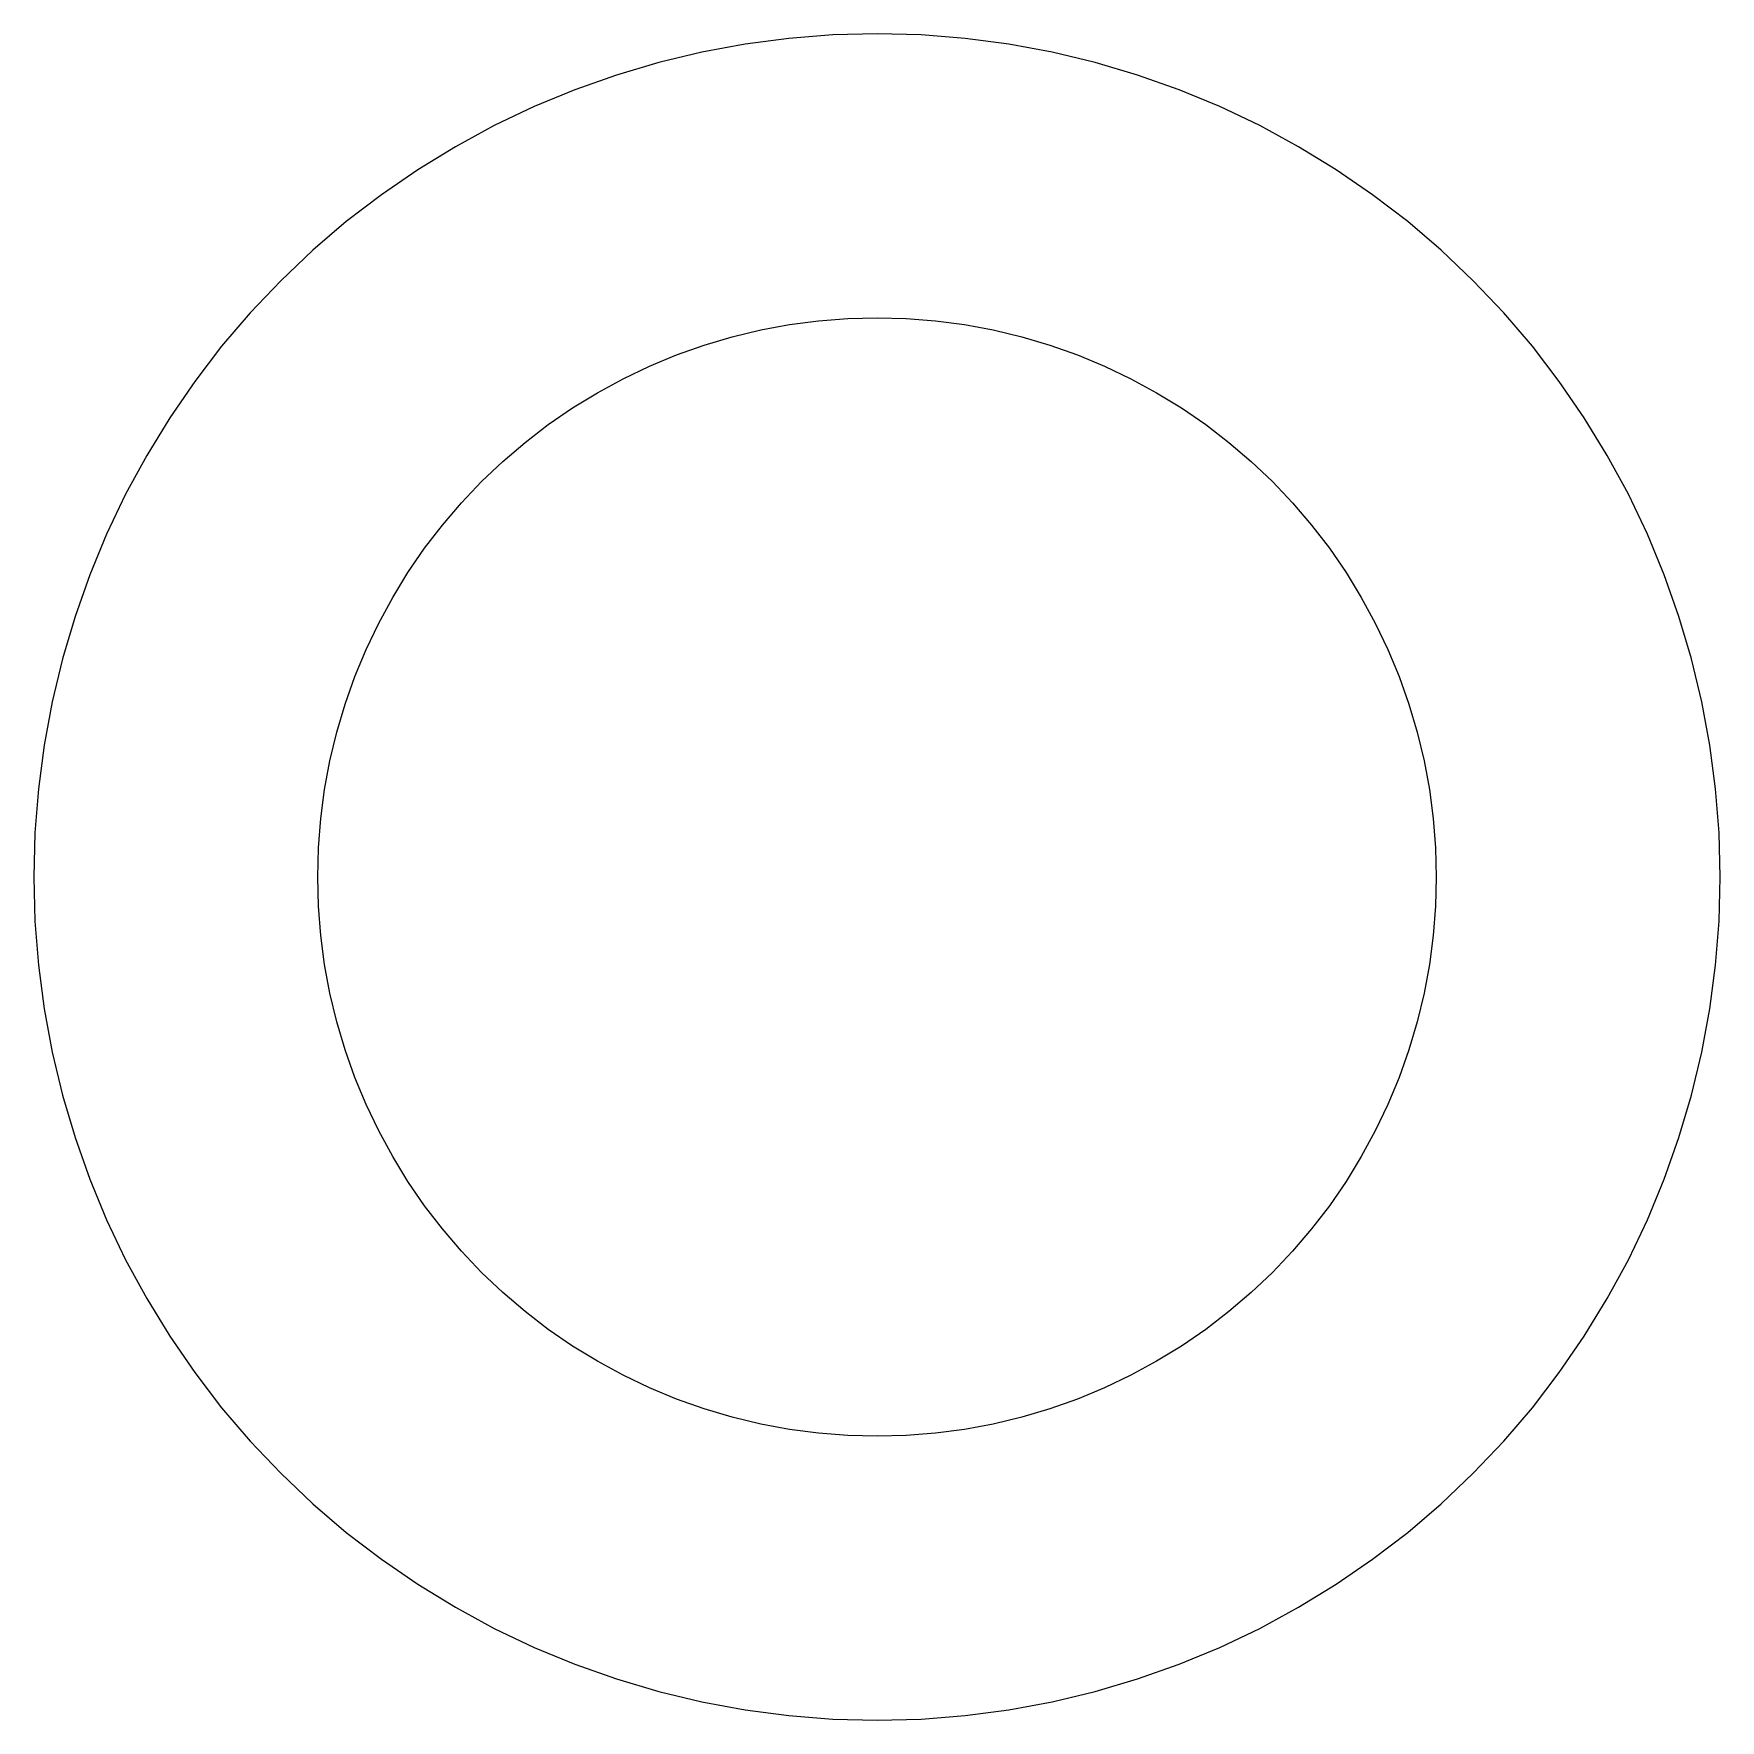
# Model space of a CAD drawing. Header units: metres. Extents: x -23.9 to 23.9, y -23.9 to 23.9.
import ezdxf

# ---------------------------------------------------------------- set-up
doc = ezdxf.new("R2010")
doc.units = ezdxf.units.M

msp = doc.modelspace()

# ---------------------------------------------------------------- linework, layer by layer
for p, q in [((0, 23.9), (-1.25082, 23.8672)), ((1.25082, 23.8672), (0, 23.9)), ((-3.73877, 23.6057), (-4.96909, 23.3777)), ((-2.49823, 23.7691), (-3.73877, 23.6057)), ((-1.25082, 23.8672), (-2.49823, 23.7691)), ((2.49823, 23.7691), (1.25082, 23.8672)), ((3.73877, 23.6057), (2.49823, 23.7691)), ((4.96909, 23.3777), (3.73877, 23.6057)), ((-6.18576, 23.0856), (-7.3855, 22.7302)), ((-4.96909, 23.3777), (-6.18576, 23.0856)), ((6.18576, 23.0856), (4.96909, 23.3777)), ((7.3855, 22.7302), (6.18576, 23.0856)), ((-7.3855, 22.7302), (-8.56499, 22.3126)), ((8.56499, 22.3126), (7.3855, 22.7302)), ((-8.56499, 22.3126), (-9.72099, 21.8337)), ((9.72099, 21.8337), (8.56499, 22.3126)), ((-9.72099, 21.8337), (-10.8504, 21.295)), ((10.8504, 21.295), (9.72099, 21.8337)), ((-10.8504, 21.295), (-11.95, 20.698)), ((11.95, 20.698), (10.8504, 21.295)), ((-11.95, 20.698), (-13.0169, 20.0442)), ((13.0169, 20.0442), (11.95, 20.698)), ((-13.0169, 20.0442), (-14.0481, 19.3355)), ((14.0481, 19.3355), (13.0169, 20.0442)), ((-14.0481, 19.3355), (-15.0408, 18.5738)), ((15.0408, 18.5738), (14.0481, 19.3355)), ((-15.0408, 18.5738), (-15.9922, 17.7612)), ((15.9922, 17.7612), (15.0408, 18.5738)), ((-15.9922, 17.7612), (-16.8998, 16.8998)), ((16.8998, 16.8998), (15.9922, 17.7612)), ((-16.8998, 16.8998), (-17.7612, 15.9922)), ((17.7612, 15.9922), (16.8998, 16.8998)), ((-17.7612, 15.9922), (-18.5738, 15.0408)), ((-1.65677, 15.7632), (-0.82951, 15.8283)), ((-0.82951, 15.8283), (0, 15.85)), ((0, 15.85), (0.82951, 15.8283)), ((0.82951, 15.8283), (1.65677, 15.7632)), ((18.5738, 15.0408), (17.7612, 15.9922)), ((-4.89792, 15.0742), (-4.10228, 15.3099)), ((-4.10228, 15.3099), (-3.29539, 15.5036)), ((-3.29539, 15.5036), (-2.47948, 15.6548)), ((-2.47948, 15.6548), (-1.65677, 15.7632)), ((1.65677, 15.7632), (2.47948, 15.6548)), ((2.47948, 15.6548), (3.29539, 15.5036)), ((3.29539, 15.5036), (4.10228, 15.3099)), ((4.10228, 15.3099), (4.89792, 15.0742)), ((-18.5738, 15.0408), (-19.3355, 14.0481)), ((-5.68013, 14.7972), (-4.89792, 15.0742)), ((4.89792, 15.0742), (5.68013, 14.7972)), ((19.3355, 14.0481), (18.5738, 15.0408)), ((-7.19574, 14.1225), (-6.44676, 14.4797)), ((-6.44676, 14.4797), (-5.68013, 14.7972)), ((5.68013, 14.7972), (6.44676, 14.4797)), ((6.44676, 14.4797), (7.19574, 14.1225)), ((-19.3355, 14.0481), (-20.0442, 13.0169)), ((-7.92499, 13.7265), (-7.19574, 14.1225)), ((7.19574, 14.1225), (7.92499, 13.7265)), ((20.0442, 13.0169), (19.3355, 14.0481)), ((-8.63252, 13.2929), (-7.92499, 13.7265)), ((7.92499, 13.7265), (8.63252, 13.2929)), ((-20.0442, 13.0169), (-20.698, 11.95)), ((-9.31639, 12.8229), (-8.63252, 13.2929)), ((8.63252, 13.2929), (9.31639, 12.8229)), ((20.698, 11.95), (20.0442, 13.0169)), ((-9.97472, 12.3177), (-9.31639, 12.8229)), ((9.31639, 12.8229), (9.97472, 12.3177)), ((-20.698, 11.95), (-21.295, 10.8504)), ((-10.6057, 11.7788), (-9.97472, 12.3177)), ((9.97472, 12.3177), (10.6057, 11.7788)), ((21.295, 10.8504), (20.698, 11.95)), ((-11.2076, 11.2076), (-10.6057, 11.7788)), ((10.6057, 11.7788), (11.2076, 11.2076)), ((-11.7788, 10.6057), (-11.2076, 11.2076)), ((11.2076, 11.2076), (11.7788, 10.6057)), ((-21.295, 10.8504), (-21.8337, 9.72099)), ((-12.3177, 9.97472), (-11.7788, 10.6057)), ((11.7788, 10.6057), (12.3177, 9.97472)), ((21.8337, 9.72099), (21.295, 10.8504)), ((-21.8337, 9.72099), (-22.3126, 8.56499)), ((-12.8229, 9.31639), (-12.3177, 9.97472)), ((12.3177, 9.97472), (12.8229, 9.31639)), ((22.3126, 8.56499), (21.8337, 9.72099)), ((-13.2929, 8.63252), (-12.8229, 9.31639)), ((12.8229, 9.31639), (13.2929, 8.63252)), ((-13.7265, 7.92499), (-13.2929, 8.63252)), ((13.2929, 8.63252), (13.7265, 7.92499)), ((-22.3126, 8.56499), (-22.7302, 7.3855)), ((22.7302, 7.3855), (22.3126, 8.56499)), ((-14.1225, 7.19574), (-13.7265, 7.92499)), ((13.7265, 7.92499), (14.1225, 7.19574)), ((-22.7302, 7.3855), (-23.0856, 6.18576)), ((-14.4797, 6.44676), (-14.1225, 7.19574)), ((14.1225, 7.19574), (14.4797, 6.44676)), ((23.0856, 6.18576), (22.7302, 7.3855)), ((-14.7972, 5.68013), (-14.4797, 6.44676)), ((14.4797, 6.44676), (14.7972, 5.68013)), ((-23.0856, 6.18576), (-23.3777, 4.96909)), ((23.3777, 4.96909), (23.0856, 6.18576)), ((-15.0742, 4.89792), (-14.7972, 5.68013)), ((14.7972, 5.68013), (15.0742, 4.89792)), ((-23.3777, 4.96909), (-23.6057, 3.73877)), ((-15.3099, 4.10228), (-15.0742, 4.89792)), ((15.0742, 4.89792), (15.3099, 4.10228)), ((23.6057, 3.73877), (23.3777, 4.96909)), ((-15.5036, 3.29539), (-15.3099, 4.10228)), ((15.3099, 4.10228), (15.5036, 3.29539)), ((-23.6057, 3.73877), (-23.7691, 2.49823)), ((23.7691, 2.49823), (23.6057, 3.73877)), ((-15.6548, 2.47948), (-15.5036, 3.29539)), ((15.5036, 3.29539), (15.6548, 2.47948)), ((-23.7691, 2.49823), (-23.8672, 1.25082)), ((-15.7632, 1.65677), (-15.6548, 2.47948)), ((15.6548, 2.47948), (15.7632, 1.65677)), ((23.8672, 1.25082), (23.7691, 2.49823)), ((-15.8283, 0.82951), (-15.7632, 1.65677)), ((15.7632, 1.65677), (15.8283, 0.82951)), ((-23.8672, 1.25082), (-23.9, 0)), ((23.9, 0), (23.8672, 1.25082)), ((-15.85, 0), (-15.8283, 0.82951)), ((15.8283, 0.82951), (15.85, 0)), ((-23.9, 0), (-23.8672, -1.25082)), ((-15.8283, -0.82951), (-15.85, 0)), ((15.85, 0), (15.8283, -0.82951)), ((23.8672, -1.25082), (23.9, 0)), ((-15.7632, -1.65677), (-15.8283, -0.82951)), ((15.8283, -0.82951), (15.7632, -1.65677)), ((-23.8672, -1.25082), (-23.7691, -2.49823)), ((23.7691, -2.49823), (23.8672, -1.25082)), ((-15.6548, -2.47948), (-15.7632, -1.65677)), ((15.7632, -1.65677), (15.6548, -2.47948)), ((-23.7691, -2.49823), (-23.6057, -3.73877)), ((-15.5036, -3.29539), (-15.6548, -2.47948)), ((15.6548, -2.47948), (15.5036, -3.29539)), ((23.6057, -3.73877), (23.7691, -2.49823)), ((-15.3099, -4.10228), (-15.5036, -3.29539)), ((15.5036, -3.29539), (15.3099, -4.10228)), ((-23.6057, -3.73877), (-23.3777, -4.96909)), ((23.3777, -4.96909), (23.6057, -3.73877)), ((-15.0742, -4.89792), (-15.3099, -4.10228)), ((15.3099, -4.10228), (15.0742, -4.89792)), ((-23.3777, -4.96909), (-23.0856, -6.18576)), ((-14.7972, -5.68013), (-15.0742, -4.89792)), ((15.0742, -4.89792), (14.7972, -5.68013)), ((23.0856, -6.18576), (23.3777, -4.96909)), ((-14.4797, -6.44676), (-14.7972, -5.68013)), ((14.7972, -5.68013), (14.4797, -6.44676)), ((-23.0856, -6.18576), (-22.7302, -7.3855)), ((22.7302, -7.3855), (23.0856, -6.18576)), ((-14.1225, -7.19574), (-14.4797, -6.44676)), ((14.4797, -6.44676), (14.1225, -7.19574)), ((-22.7302, -7.3855), (-22.3126, -8.56499)), ((-13.7265, -7.92499), (-14.1225, -7.19574)), ((14.1225, -7.19574), (13.7265, -7.92499)), ((22.3126, -8.56499), (22.7302, -7.3855)), ((-13.2929, -8.63252), (-13.7265, -7.92499)), ((13.7265, -7.92499), (13.2929, -8.63252)), ((-22.3126, -8.56499), (-21.8337, -9.72099)), ((21.8337, -9.72099), (22.3126, -8.56499)), ((-12.8229, -9.31639), (-13.2929, -8.63252)), ((13.2929, -8.63252), (12.8229, -9.31639)), ((-12.3177, -9.97472), (-12.8229, -9.31639)), ((12.8229, -9.31639), (12.3177, -9.97472)), ((-21.8337, -9.72099), (-21.295, -10.8504)), ((-11.7788, -10.6057), (-12.3177, -9.97472)), ((12.3177, -9.97472), (11.7788, -10.6057)), ((21.295, -10.8504), (21.8337, -9.72099)), ((-21.295, -10.8504), (-20.698, -11.95)), ((-11.2076, -11.2076), (-11.7788, -10.6057)), ((11.7788, -10.6057), (11.2076, -11.2076)), ((20.698, -11.95), (21.295, -10.8504)), ((-10.6057, -11.7788), (-11.2076, -11.2076)), ((11.2076, -11.2076), (10.6057, -11.7788)), ((-20.698, -11.95), (-20.0442, -13.0169)), ((-9.97472, -12.3177), (-10.6057, -11.7788)), ((10.6057, -11.7788), (9.97472, -12.3177)), ((20.0442, -13.0169), (20.698, -11.95)), ((-9.31639, -12.8229), (-9.97472, -12.3177)), ((9.97472, -12.3177), (9.31639, -12.8229)), ((-8.63252, -13.2929), (-9.31639, -12.8229)), ((9.31639, -12.8229), (8.63252, -13.2929)), ((-20.0442, -13.0169), (-19.3355, -14.0481)), ((-7.92499, -13.7265), (-8.63252, -13.2929)), ((8.63252, -13.2929), (7.92499, -13.7265)), ((19.3355, -14.0481), (20.0442, -13.0169)), ((-7.19574, -14.1225), (-7.92499, -13.7265)), ((7.92499, -13.7265), (7.19574, -14.1225)), ((-19.3355, -14.0481), (-18.5738, -15.0408)), ((-6.44676, -14.4797), (-7.19574, -14.1225)), ((7.19574, -14.1225), (6.44676, -14.4797)), ((18.5738, -15.0408), (19.3355, -14.0481)), ((-5.68013, -14.7972), (-6.44676, -14.4797)), ((-4.89792, -15.0742), (-5.68013, -14.7972)), ((5.68013, -14.7972), (4.89792, -15.0742)), ((6.44676, -14.4797), (5.68013, -14.7972)), ((-18.5738, -15.0408), (-17.7612, -15.9922)), ((-4.10228, -15.3099), (-4.89792, -15.0742)), ((4.89792, -15.0742), (4.10228, -15.3099)), ((17.7612, -15.9922), (18.5738, -15.0408)), ((-3.29539, -15.5036), (-4.10228, -15.3099)), ((-2.47948, -15.6548), (-3.29539, -15.5036)), ((-1.65677, -15.7632), (-2.47948, -15.6548)), ((-0.82951, -15.8283), (-1.65677, -15.7632)), ((1.65677, -15.7632), (0.82951, -15.8283)), ((2.47948, -15.6548), (1.65677, -15.7632)), ((3.29539, -15.5036), (2.47948, -15.6548)), ((4.10228, -15.3099), (3.29539, -15.5036)), ((-17.7612, -15.9922), (-16.8998, -16.8998)), ((0, -15.85), (-0.82951, -15.8283)), ((0.82951, -15.8283), (0, -15.85)), ((16.8998, -16.8998), (17.7612, -15.9922)), ((-16.8998, -16.8998), (-15.9922, -17.7612)), ((15.9922, -17.7612), (16.8998, -16.8998)), ((-15.9922, -17.7612), (-15.0408, -18.5738)), ((15.0408, -18.5738), (15.9922, -17.7612)), ((-15.0408, -18.5738), (-14.0481, -19.3355)), ((14.0481, -19.3355), (15.0408, -18.5738)), ((-14.0481, -19.3355), (-13.0169, -20.0442)), ((13.0169, -20.0442), (14.0481, -19.3355)), ((-13.0169, -20.0442), (-11.95, -20.698)), ((11.95, -20.698), (13.0169, -20.0442)), ((-11.95, -20.698), (-10.8504, -21.295)), ((10.8504, -21.295), (11.95, -20.698)), ((-10.8504, -21.295), (-9.72099, -21.8337)), ((9.72099, -21.8337), (10.8504, -21.295)), ((-9.72099, -21.8337), (-8.56499, -22.3126)), ((8.56499, -22.3126), (9.72099, -21.8337)), ((-8.56499, -22.3126), (-7.3855, -22.7302)), ((7.3855, -22.7302), (8.56499, -22.3126)), ((-7.3855, -22.7302), (-6.18576, -23.0856)), ((6.18576, -23.0856), (7.3855, -22.7302)), ((-6.18576, -23.0856), (-4.96909, -23.3777)), ((-4.96909, -23.3777), (-3.73877, -23.6057)), ((3.73877, -23.6057), (4.96909, -23.3777)), ((4.96909, -23.3777), (6.18576, -23.0856)), ((-3.73877, -23.6057), (-2.49823, -23.7691)), ((-2.49823, -23.7691), (-1.25082, -23.8672)), ((-1.25082, -23.8672), (0, -23.9)), ((0, -23.9), (1.25082, -23.8672)), ((1.25082, -23.8672), (2.49823, -23.7691)), ((2.49823, -23.7691), (3.73877, -23.6057))]:
    msp.add_line(p, q)

doc.saveas('drawing.dxf')
